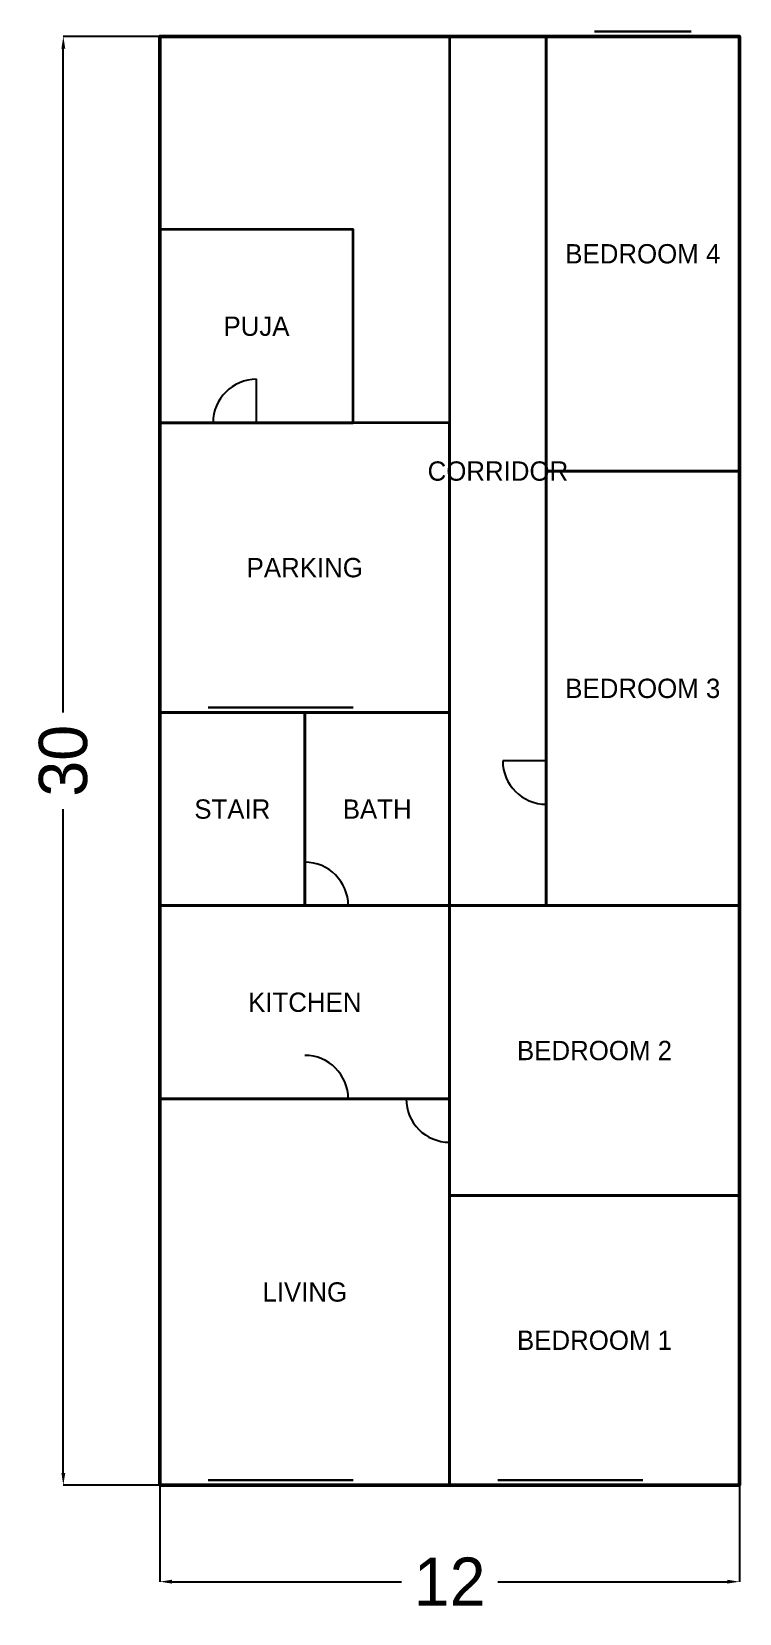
# Model space of a CAD drawing. Header units: metres. Extents: x -2.7 to 12, y -2.7 to 30.1.
import ezdxf
from ezdxf.enums import TextEntityAlignment as Align

# ---------------------------------------------------------------- set-up
doc = ezdxf.new("R2010")
doc.units = ezdxf.units.M
for name, color, linetype in [('DIMENSIONS', 1, 'Continuous'), ('DOORS', 6, 'Continuous'), ('TEXT', 2, 'Continuous'), ('WALLS', 7, 'Continuous'), ('WINDOWS', 4, 'Continuous')]:
    doc.layers.add(name, color=color, linetype=linetype)
doc.dimstyles.get("Standard").update_dxf_attribs({"dimtxt": 2.5, "dimasz": 2.5, "dimexe": 1.25, "dimexo": 0.625, "dimtad": 1, "dimcen": 2.5, "dimazin": 3, "dimtfac": 1, "dimtmove": 0, "dimatfit": 3})

# ---------------------------------------------------------------- blocks, each defined once
blk = doc.blocks.new('_CLOSEDFILLED')
at = {"color": 0, "linetype": 'BYBLOCK'}
blk.add_solid([(-1, 0.16), (0, 0), (-1, -0.16)], dxfattribs=at)
blk = doc.blocks.new('*D1')
for p, q in [((0, 0), (0, -2)), ((12, 0), (12, -2)), ((0.25, -2), (5, -2)), ((7, -2), (11.75, -2))]:
    blk.add_line(p, q)
at = {"layer": 'Defpoints'}
for p in [(0, 0), (12, 0), (0, -2)]:
    blk.add_point(p, dxfattribs=at)
at = {"layer": 'DIMENSIONS', "xscale": 0.25, "yscale": 0.25, "rotation": 180}
blk.add_blockref('_CLOSEDFILLED', (0, -2), dxfattribs=at)
at = {"layer": 'DIMENSIONS', "xscale": 0.25, "yscale": 0.25}
blk.add_blockref('_CLOSEDFILLED', (12, -2), dxfattribs=at)
at = {"layer": 'DIMENSIONS', "insert": (6, -2), "char_height": 1, "attachment_point": 5}
blk.add_mtext('12', dxfattribs=at)
blk = doc.blocks.new('*D2')
for p, q in [((0, 30), (-2, 30)), ((-2, 16), (-2, 29.75)), ((-2, 0.25), (-2, 14)), ((0, 0), (-2, 0))]:
    blk.add_line(p, q)
at = {"layer": 'Defpoints'}
for p in [(0, 30), (-2, 0), (0, 0)]:
    blk.add_point(p, dxfattribs=at)
at = {"layer": 'DIMENSIONS', "xscale": 0.25, "yscale": 0.25}
for p, rotation in [((-2, 30), 90), ((-2, 0), 270)]:
    blk.add_blockref('_CLOSEDFILLED', p, dxfattribs=dict(at, rotation=rotation))
at = {"layer": 'DIMENSIONS', "insert": (-2, 15), "char_height": 1, "attachment_point": 5, "rotation": 90}
blk.add_mtext('30', dxfattribs=at)

msp = doc.modelspace()

# ---------------------------------------------------------------- linework, layer by layer
at = {"layer": 'DOORS'}
for p, q in [((2, 22), (2, 22.9)), ((8, 15), (7.1, 15)), ((3, 12), (3.9, 12)), ((3, 8), (3.9, 8)), ((6, 8), (5.1, 8))]:
    msp.add_line(p, q, dxfattribs=at)
for centre, start, end in [((2, 22), 90, 180), ((8, 15), 180, 270), ((3, 12), 0, 90), ((3, 8), 0, 90), ((6, 8), 180, 270)]:
    msp.add_arc(centre, 0.9, start, end, dxfattribs=at)
at = {"layer": 'WALLS', "lineweight": 50}
msp.add_lwpolyline([(0, 0), (12, 0), (12, 30), (0, 30)], close=True, dxfattribs=at)
at = {"layer": 'WALLS', "lineweight": 35}
for points in [[(6, 12), (8, 12), (8, 30), (6, 30)], [(8, 21), (12, 21), (12, 30), (8, 30)], [(0, 22), (4, 22), (4, 26), (0, 26)], [(0, 16), (6, 16), (6, 22), (0, 22)], [(8, 12), (12, 12), (12, 21), (8, 21)], [(0, 12), (3, 12), (3, 16), (0, 16)], [(3, 12), (6, 12), (6, 16), (3, 16)], [(0, 8), (6, 8), (6, 12), (0, 12)], [(6, 6), (12, 6), (12, 12), (6, 12)], [(0, 0), (6, 0), (6, 8), (0, 8)], [(6, 0), (12, 0), (12, 6), (6, 6)]]:
    msp.add_lwpolyline(points, close=True, dxfattribs=at)
at = {"layer": 'WINDOWS', "lineweight": 30}
for p, q in [((9, 30.1), (11, 30.1)), ((9, 30), (11, 30)), ((1, 16.1), (4, 16.1)), ((1, 16), (4, 16)), ((1, 0.1), (4, 0.1)), ((1, 0), (4, 0)), ((7, 0.1), (10, 0.1)), ((7, 0), (10, 0))]:
    msp.add_line(p, q, dxfattribs=at)

# ---------------------------------------------------------------- texts
at = {"layer": 'TEXT'}
for s, p in [('BEDROOM 4', (10, 25.5)), ('PUJA', (2, 24)), ('CORRIDOR', (7, 21)), ('PARKING', (3, 19)), ('BEDROOM 3', (10, 16.5)), ('STAIR', (1.5, 14)), ('BATH', (4.5, 14)), ('KITCHEN', (3, 10)), ('BEDROOM 2', (9, 9)), ('LIVING', (3, 4)), ('BEDROOM 1', (9, 3))]:
    msp.add_text(s, height=0.4, dxfattribs=at).set_placement(p, align=Align.MIDDLE_CENTER)

# ---------------------------------------------------------------- dimensions: what is measured, and where the dimension line sits
at = {"layer": 'DIMENSIONS'}
dim = msp.add_linear_dim(base=(-2, 0), p1=(0, 0), p2=(0, 30), angle=90, dimstyle='Standard', dxfattribs=at)
dim.commit()
dim.dimension.update_dxf_attribs({"geometry": '*D2', "text_midpoint": (-2, 15)})
dim = msp.add_linear_dim(base=(0, -2), p1=(0, 0), p2=(12, 0), dimstyle='Standard', dxfattribs=at)
dim.commit()
dim.dimension.update_dxf_attribs({"geometry": '*D1', "text_midpoint": (6, -2)})

doc.saveas('drawing.dxf')
